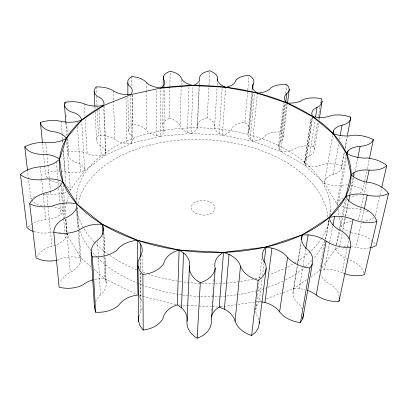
<?xml version="1.0" encoding="UTF-8"?>
<svg xmlns="http://www.w3.org/2000/svg" width="409" height="409" viewBox="0 0 409 409"><rect width="100%" height="100%" fill="white"/><g stroke="black" fill="none" stroke-linecap="round" stroke-linejoin="round"><path stroke-width="0.31" stroke-dasharray="2.04 1.53" d="M156.146 135.599L156.478 89.888M69.949 190.983L70.297 189.771L84.724 170.614L105.629 155.016L131.355 143.477L160.338 136.263L160.885 88.007M61.002 171.192L65.184 171.898A19.249 10.792 -3.5 0 0 80.113 172.036L84.724 170.614A19.668 11.196 -4.2 0 0 74.326 161.77L71.135 159.745L69.07 157.296L68.262 154.612L68.748 151.872C74.883 150.716 81.381 150.957 87.168 153.441A18.523 10.143 -2 0 0 100.808 155.676L105.629 155.016A18.875 10.46 -2.7 0 0 99.586 145.389L97.46 143.073L96.539 140.532L96.872 137.945L98.411 135.486C104.08 135.292 110.041 136.131 114.786 139.459A17.965 9.673 -0.5 0 0 126.58 143.421L131.355 143.477A18.236 9.903 -1.2 0 0 129.597 133.682L128.544 131.238L128.707 128.748L130.062 126.386L132.501 124.305C137.501 124.873 142.884 126.217 146.274 130.22A17.602 9.376 1.1 0 0 155.819 135.548L160.338 136.263A17.781 9.525 0.3 0 0 162.67 126.821L163.15 88.211M163.876 131.693L164.515 87.49M164.525 86.856L164.546 85.593M162.664 124.387L163.84 122.071L166.1 120.036L169.275 118.4L169.893 86.493M169.904 85.854L170.19 71.181M337.343 206.335L336.883 203.846L324.439 183.293L305.211 165.584L280.784 151.396L252.685 141.161L222.348 135.139L191.121 133.482L187.051 132.179A17.444 9.243 2.7 0 1 180.047 125.834L181.223 85.864M181.243 85.23L181.427 78.886M187.342 132.271L188.994 86.892M160.338 136.263L191.121 133.482L193.043 85.537M191.121 133.482A17.521 9.315 1.9 0 0 197.291 124.857L199.188 83.119M197.465 127.291L199.372 85.43M199.403 84.796L199.607 80.353M347.466 184.991L343.744 184.96A19.182 10.741 9.6 0 1 324.439 183.293L324.884 180.441A19.586 11.104 10.4 0 1 333.223 174.485L336.985 173.089L339.761 171.1L341.367 168.672L341.709 165.972C335.789 163.758 329.281 163.022 323.069 164.382A18.477 10.113 8.1 0 1 305.211 165.584L304.47 162.797A18.799 10.383 8.9 0 1 309.567 155.931L312.369 154.07L314.051 151.785L314.521 149.249L313.759 146.632C308.033 145.456 301.903 145.399 296.443 147.726A17.945 9.658 6.6 0 1 280.784 151.396L278.989 148.825A18.17 9.842 7.4 0 1 280.855 141.514L282.65 139.331L283.263 136.908L282.665 134.408L280.927 132C275.651 131.698 269.986 132.23 265.589 135.43A17.602 9.381 5 0 1 252.685 141.161L249.986 138.917A17.73 9.479 5.8 0 1 248.728 131.57L249.495 129.208L249.071 126.775L247.501 124.428L244.909 122.327C240.247 122.746 235.057 123.825 232.056 127.756A17.459 9.264 3.5 0 1 222.348 135.139L218.887 133.324A17.485 9.279 4.3 0 1 214.659 126.304C214.899 121.964 210.742 119.28 207.22 117.766L208.973 85.389M209.009 84.755L209.766 70.788M214.659 126.304L217.031 87.736M217.184 85.21L217.337 82.679M219.132 133.452L222.123 88.211M222.348 135.139L225.661 87.27M210.993 318.136L211.08 316.868M211.525 310.549L211.663 308.652M212.061 302.962L212.153 301.694M212.511 296.637L212.685 294.112M213.043 289.051L213.176 287.154M213.58 281.464L213.713 279.567M244.909 122.327L247.742 90.547M247.798 89.914L249.101 75.297M247.951 133.953L251.729 93.283M251.97 90.742L252.087 89.469M248.728 131.57L252.455 91.647M249.495 129.208L252.88 93.196M250.18 139.08L254.516 93.676M252.685 141.161L257.399 93.134M255.799 309.633L259.26 280.773M259.562 278.263L261.893 258.82M258.815 319.823L258.657 318.652A24.039 17.168 10.6 0 1 259.306 301.428L262.103 278.672M262.486 275.513L263.963 263.508M278.406 146.202L283.774 102.485M280.927 132L284.434 103.574M285.681 93.467L286.775 84.627M279.122 149.009L284.787 103.221M280.855 141.514L285.64 103.073M280.784 151.396L286.867 102.986M283.263 136.908L287.374 104.321M79.019 231.392L80.916 258.048L80.404 262A22.919 15.031 -7.1 0 1 70.266 272.251L65.573 275.17L61.989 278.78L59.78 282.859M304.47 162.797L311.315 117.066M304.526 162.997L311.377 117.255M309.567 155.931L315.078 120.036M313.759 146.632L317.604 122.01M318.1 118.855L318.396 116.959M318.493 116.33L319.971 106.856M320.467 103.702L321.254 98.651M314.521 149.249L318.652 123.002M319.143 119.878L319.434 118.007M293.013 292.839L301.167 241.387M302.225 309.015L300.068 305.226A23.538 16.109 12.6 0 1 293.744 288.718L297.619 264.301M297.716 263.672L301.096 242.384M299.26 288.718L302.972 266.187M303.074 265.564L305.753 249.291M324.439 183.293L333.013 133.549M333.223 174.485L338.816 143.293M339.485 139.551L340.043 136.432M328.171 223.084L328.734 219.991M329.526 215.655L330.431 210.707M310.84 276.755L319.649 270.594L325.267 239.935M325.38 239.311L328.821 220.543M341.709 165.972L344.388 151.575M345.089 147.818L347.18 136.555M341.367 168.672L344.521 151.724M345.104 148.585L347.323 136.662M324.567 269.643L329.628 242.767M329.746 242.143L332.803 225.891M337.885 204.474A20.026 11.549 11 0 1 336.883 203.846L346.295 153.871M338.483 201.3L346.627 158.298M321.909 267.522L335.482 249.086L335.85 247.215M336.336 244.72L339.388 229.132M339.511 228.508L345.247 199.198M339.951 230.564L342.946 216.315M343.069 215.696L346.244 199.561M343.811 224.004L345.288 216.571M345.411 215.952L348.248 201.709M349.731 194.275L353.059 177.557M339.695 246.131L342.681 231.187M342.803 230.564L348.514 201.923M350.671 193.493L353.77 177.992M354.266 175.512L354.511 174.275M355.13 171.172L357.732 158.155M344.255 273.447L342.031 272.634L347.353 247.005M347.486 246.382L348.78 240.129M359.894 193.237L361.29 192.164L362.849 189.536L364.562 181.443M364.69 180.819L367.057 169.607M367.19 168.983L369.291 159.014M358.463 220.078L361.259 206.959M361.392 206.335L366.321 183.222M350.942 246.387A22.408 14.284 13.3 0 1 355.937 247.307L361.188 223.058M361.73 220.574L364.153 209.382M375.201 215.886L381.607 187.93M347.987 259.403A21.922 13.666 13 0 1 335.482 249.086L335.932 247.235M336.525 244.766L339.802 231.182M66.892 232.445L63.998 211.642L66.621 202.527M66.8 201.918L68.722 195.236M138.748 316.602L140.532 312.123A24.116 17.301 -4.1 0 0 142.168 308.258M197.291 124.857C198.513 120.502 203.237 118.728 207.22 117.766M95.614 301.73L96.943 298.918L100.415 295.088A23.635 16.253 -6.3 0 0 106.161 282.875L104.914 255.584M67.086 233.069L67.245 234.965L65.215 238.508A22.03 13.783 -6.9 0 1 51.974 246.228C45.992 247.992 39.688 251.049 36.744 256.862M336.883 203.846L338.606 201.105A20.496 12.009 11.7 0 1 344.225 197.726M63.252 202.813L63.998 211.642L60.757 214.567A21.064 12.628 -6.1 0 1 45.793 219.536L40.24 220.41L35.041 222.133L32.536 223.503M27.909 226.903L32.035 223.779M374.112 217.286C370.825 220.344 366.081 221.315 361.714 221.346M350.804 232.45A20.966 12.531 12.2 0 1 340.994 226.243L344.025 223.83A21.462 13.083 12.7 0 1 351.663 221.422M266.433 298.795L293.744 288.718L307.215 279.291M66.498 191.806L66.202 191.964A20.113 11.621 -4.9 0 1 50.752 194.255L45.43 194.214L41.197 194.842M35.133 196.571L30.818 198.83L27.572 170.947M335.482 249.086L339.45 247.373M357.573 194.674L354.664 195.824L350.625 196.494M256.801 301.781L261.09 300.768M47.562 177.818L46.202 176.074L45.481 173.191L50.225 171.754L55.307 171.044L59.244 171.08M319.649 270.594L324.945 269.567A23.231 15.537 13.2 0 1 342.031 272.634M369.578 247.834L367.083 248.304L361.566 248.283L355.937 247.307M57.04 260.17L58.221 259.966A23.267 15.624 -6.7 0 1 80.916 258.048L91.008 266.765M220.461 306.919L235.497 304.792M238.002 304.439L254.296 302.133M293.744 288.718L299.69 288.718A23.86 16.713 11.9 0 1 305.078 289.659M179.254 305.002L186.862 305.4M187.496 305.436L198.278 305.998M198.912 306.034L211.596 306.699M212.23 306.73L217.941 307.031M350.523 185.297L353.754 185.824L358.575 187.368L362.849 189.536M42.224 206.003C38.144 205.236 33.778 203.431 31.503 199.776M259.306 301.428L261.182 301.781M139.224 295.375L176.121 304.598M169.275 118.4C173.518 119.535 178.339 121.417 180.047 125.834M33.87 231.606L40.302 233.028L45.987 233.053A22.464 14.387 -7 0 1 52.909 232.061M93.891 269.26L104.944 278.81L136.851 294.506M368.059 211.847L361.893 209.592L356.617 208.713A20.026 11.549 11 0 1 341.218 206.151M49.407 179.479L51.473 180.865L55.68 182.429A20.578 12.106 -5.4 0 1 60.558 183.263M372.625 241.218L369.782 238.856L365.104 236.305L359.843 234.505A20.966 12.531 12.2 0 1 351.382 232.665M139.019 296.392L140.952 298.882A24.116 17.301 -4.1 0 1 142.061 301.53M373.57 242L375.447 244.531M66.979 233.074L67.245 234.965L80.916 258.048M363.938 272.961C362.415 267.092 356.991 263.294 351.858 260.676A21.922 13.666 13 0 1 348.524 259.613M102.93 235.742L104.944 278.81L106.161 282.875M339.286 296.525L338.315 292.834L335.697 288.723L331.806 285.083A22.812 14.893 13.3 0 1 320.63 274.623M337.911 209.449L339.281 216.913M339.398 217.532L340.994 226.243M40.317 166.8L41.57 178.871M41.636 179.51L45.793 219.536M42.516 143.38L44.724 165.579M44.785 166.212L45.481 173.191M46.59 192.542L47.919 205.804M47.981 206.438L51.974 246.228M45.834 143.222L47.899 164.643M47.96 165.272L50.389 190.476M50.45 191.105L50.752 194.255M56.37 161.903L57.873 178.963M57.93 179.597L58.431 185.282M58.712 188.447L60.992 214.352M60.788 184.914L63.62 217.936M63.671 218.57L64.867 232.537M64.924 233.176L65.358 238.253M61.815 185.793L63.196 202.184M63.068 184.924L65.711 216.596M65.921 219.132L67.035 232.435M65.823 219.076L66.933 232.373M66.989 233.002L70.266 272.251M62.347 140.333L62.603 143.508M63.216 151.136L65.987 185.451M61.125 121.325L62.086 133.334M62.137 133.968L62.546 139.024M62.597 139.658L62.899 143.452M63.41 149.771L65.184 171.898M65.967 115.011L66.11 116.918M66.544 122.639L67.5 135.348M67.695 137.889L68.748 151.872M65.864 123.15L66.825 135.732M67.066 138.881L68.262 154.612M66.406 139.034L70.297 189.771A20.578 12.106 -5.4 0 0 65.849 185.405M77.301 207.276L78.84 228.851M76.212 197.189L76.524 201.581M76.606 208.288L78.114 229.275M78.155 229.914L80.44 261.714M77.132 121.442L77.214 122.705M77.465 126.493L80.445 171.933M81.631 120.205L84.724 170.614M84.29 103.891L84.99 115.962M85.174 119.137L87.168 153.441M97.598 241.412L98.359 255.937M98.39 256.566L100.415 295.088M94.908 106.923L95.031 109.459M95.159 111.994L96.539 140.532M103.901 233.375L104.888 254.95M103.809 233.089L106.074 282.578M96.151 86.933L96.473 93.865M96.59 96.391L97.005 105.22M97.035 105.849L97.122 107.741M97.24 110.261L98.411 135.486M99.07 109.223L101.156 155.63M103.62 105.481L105.629 155.016M104.065 106.059L105.921 152.286M113.257 90.778L113.554 100.261M113.574 100.895L114.786 139.459M126.003 97.771L126.923 143.426M127.905 96.386L128.544 131.238M130.589 94.683L131.355 143.477M132.26 94.975L132.884 138.39M131.805 76.544L131.959 87.373M132.071 95.011L132.501 124.305M140.077 259.485L140.169 269.628M140.195 272.803L140.532 312.123M140.405 258.432L140.502 269.909M140.527 273.1L140.737 298.606M142.122 255.262L142.23 272.517M146.182 82.209L146.197 90.425M146.202 91.054L146.274 130.22M59.131 232.378A22.464 14.387 -7 0 1 60.328 232.583M65.614 234.183A22.464 14.387 -7 0 1 67.245 234.965M51.043 206.637A21.539 13.185 -6.4 0 1 63.998 211.642M324.608 240.778A125.742 78.462 3.1 0 1 313.509 258.652M311.903 260.426A125.742 78.462 3.1 0 1 305.605 266.474M305.114 266.893A125.742 78.462 3.1 0 1 285.477 279.879M283.156 281.044A125.742 78.462 3.1 0 1 267.731 287.425M267.143 287.629A125.742 78.462 3.1 0 1 226.192 296.029M225.558 296.085A125.742 78.462 3.1 0 1 221.111 296.402M220.477 296.438A125.742 78.462 3.1 0 1 214.751 296.678M213.503 296.709A125.742 78.462 3.1 0 1 188.861 295.717M188.237 295.651A125.742 78.462 3.1 0 1 182.629 294.981M182 294.894A125.742 78.462 3.1 0 1 143.83 285.564M143.216 285.344A125.742 78.462 3.1 0 1 138.978 283.713M138.385 283.473A125.742 78.462 3.1 0 1 97.495 257.65M97.03 257.189A125.742 78.462 3.1 0 1 91.851 251.525M91.452 251.044A125.742 78.462 3.1 0 1 79.755 230.558M79.561 229.996A125.742 78.462 3.1 0 1 77.296 207.869M78.037 203.513A125.742 78.462 3.1 0 1 207 139.771A125.742 78.462 3.1 0 1 327.931 217.419M328.12 219.94A125.742 78.462 3.1 0 1 325.283 238.974M329.311 220.415A127.327 77.766 3.1 0 1 322.047 237.639M321.694 238.186A127.327 77.766 3.1 0 1 269.551 274.459M260.564 277.215A127.327 77.766 3.1 0 1 253.708 278.943M253.074 279.086A127.327 77.766 3.1 0 1 239.981 281.54M239.357 281.632A127.327 77.766 3.1 0 1 222.153 283.381M221.509 283.417A127.327 77.766 3.1 0 1 189.95 282.711M189.321 282.65A127.327 77.766 3.1 0 1 183.125 281.924M181.202 281.663A127.327 77.766 3.1 0 1 148.861 274.255M145.159 273.013A127.327 77.766 3.1 0 1 142.122 271.924M136.759 269.838A127.327 77.766 3.1 0 1 109.505 255.16M108.998 254.802A127.327 77.766 3.1 0 1 94.505 242.425M94.06 241.954A127.327 77.766 3.1 0 1 83.83 228.493M83.508 227.936A127.327 77.766 3.1 0 1 76.708 209.454M76.038 200.206A127.327 77.766 3.1 0 1 208.12 128.145A127.327 77.766 3.1 0 1 330.191 214.935M94.678 279.449A23.865 16.769 -5.3 0 1 104.944 278.81M343.642 246.433A22.408 14.284 13.3 0 1 350.319 246.325M312.599 116.585L305.211 165.584L312.604 116.585M195.901 213.35A11.876 7.347 3.1 0 0 214.883 209.117A11.876 7.347 3.1 0 0 198.575 200.814A11.876 7.347 3.1 0 0 195.901 213.35"/><path stroke-width="0.61" d="M163.176 86.309L163.303 76.79L164.525 74.612L166.877 72.7L170.19 71.181C174.479 72.286 179.49 73.876 181.448 78.252A18.206 8.727 2.7 0 0 188.779 84.285L193.038 85.537L225.661 87.27L257.394 93.134L286.867 102.986L312.599 116.585L333.013 133.549L346.413 153.247L351.126 174.74L345.733 196.703L329.393 217.414L302.287 234.873L265.983 247.072L223.529 252.409L179.122 250.078L137.373 240.308L102.398 224.342L77.081 204.106L62.802 181.76L59.561 159.316L66.355 138.406L81.626 120.21L103.615 105.486L130.589 94.683M103.63 105.491A146.008 83.252 3.1 0 0 144.392 242.522A146.008 83.252 3.1 0 0 350.84 179.485A146.008 83.252 3.1 0 0 160.885 88.007L130.578 94.673L125.578 94.597A18.773 9.151 0 0 1 113.257 90.778C108.196 87.557 102.04 86.795 96.151 86.933L94.53 89.254L94.172 91.703L95.123 94.111L97.337 96.314A19.765 9.934 -2 0 1 103.62 105.481L98.564 106.084A19.376 9.617 -1.4 0 1 84.29 103.891C78.18 101.483 71.437 101.248 65.011 102.301L64.479 104.898L65.307 107.455L67.454 109.791L70.788 111.734A20.634 10.665 -3.3 0 1 81.631 120.205L76.785 121.539A20.169 10.261 -2.7 0 1 61.125 121.325C54.274 119.842 47.086 120.272 40.435 122.455C41.002 127.72 46.58 130.067 51.059 131.315A21.631 11.585 -4.4 0 1 66.355 138.4L62.035 140.481A21.12 11.094 -3.9 0 1 45.772 142.593C38.553 142.133 31.14 143.339 24.765 146.867C27.976 152.148 34.52 153.687 40.246 154.387A22.689 12.674 -5.2 0 1 59.561 159.311L56.125 162.107A22.168 12.112 -4.9 0 1 40.317 166.8C33.155 167.429 25.818 169.531 20.45 174.531C25.956 179.137 33.451 180.072 40.389 179.807A23.717 13.896 -5.6 0 1 62.802 181.754L60.629 185.159A23.231 13.282 -5.5 0 1 46.59 192.542C39.949 194.239 33.011 197.429 29.688 203.779C36.938 207.281 45.302 207.486 53.068 205.85A24.617 15.164 -5.3 0 1 77.076 204.101L76.519 207.93A24.218 14.555 -5.6 0 1 65.716 217.813C59.903 220.487 53.993 225.298 53.783 232.21C62.086 234.321 70.982 233.585 78.86 230.241A25.297 16.334 -4 0 1 102.393 224.342L103.671 228.299A25.026 15.808 -4.9 0 1 97.531 240.149C92.49 243.938 89.392 250.824 92.393 256.821C100.931 257.399 109.817 255.564 116.744 250.349A25.711 17.229 -1.4 0 1 137.368 240.303L140.512 244.035A25.583 16.887 -2.9 0 1 140.057 256.944L138.155 261.315L137.981 265.906L138.59 321.3L140.098 325.896L143.206 330.063C150.88 329.112 158.682 325.682 162.859 318.887A24.361 18.047 2.1 0 1 177.353 304.904L179.122 250.078L183.886 253.207A25.869 17.567 0.3 0 1 189.454 266.003C188.621 273.401 194.188 279.475 200.303 282.742C207.112 280.615 214.035 275.896 215.211 268.36A25.808 17.464 6.3 0 1 223.524 252.409L229.444 254.633A25.915 17.694 4.4 0 1 240.487 266.106C243.304 273.677 250.763 278.115 258.151 280.369C263.851 277.144 267.762 270.395 265.467 263.871A25.496 16.749 9.4 0 1 265.978 247.077L272.42 248.212A25.731 17.219 8 0 1 287.609 257.343C293.222 263.759 301.571 266.959 309.884 267.915C314.25 263.048 313.376 255.661 309.209 250.968A24.923 15.665 11.2 0 1 302.282 234.873L308.575 234.899A25.286 16.278 10.5 0 1 326.142 241.075C333.248 245.809 341.888 247.91 350.385 247.379C352.088 240.911 347.512 235.027 342.481 231.525A24.105 14.412 11.9 0 1 329.388 217.414L334.971 216.448A24.576 15.072 11.8 0 1 353.064 219.5C360.549 222.516 368.913 223.6 376.796 221.596C375.263 214.873 369.133 210.655 363.207 207.976A23.114 13.16 11.7 0 1 345.733 196.709L350.201 194.95A23.65 13.788 12 0 1 367.251 195.088C374.291 196.596 381.975 196.821 388.55 193.488C384.532 187.639 377.778 184.536 371.111 182.777A22.055 12.009 11 0 1 351.126 174.745L354.271 172.434A22.602 12.567 11.5 0 1 369.117 170.108C375.211 170.42 382.047 169.955 386.73 165.568C381.249 160.993 374.23 158.753 367.216 158.007A21.028 11.023 10 0 1 346.413 153.247L348.166 150.63A21.539 11.488 10.6 0 1 360.089 146.376C365.027 145.865 371.055 144.689 373.366 139.709C367.226 136.412 360.211 134.965 353.264 135.241A20.097 10.21 8.8 0 1 333.013 133.549L333.427 130.829A20.542 10.578 9.5 0 1 342.057 125.205L345.968 123.891L348.841 122.015L350.477 119.714L350.789 117.153C344.542 115.016 337.778 114.28 331.27 115.542A19.33 9.586 7.5 0 1 312.604 116.585L311.786 113.937A19.678 9.857 8.2 0 1 317.011 107.444L319.91 105.691L321.638 103.538L322.093 101.135L321.254 98.651C315.278 97.516 308.943 97.398 303.187 99.591A18.748 9.136 6.2 0 1 286.867 102.986L284.961 100.537A18.998 9.315 6.9 0 1 286.821 93.62L288.662 91.57L289.275 89.28L288.621 86.912L286.775 84.627C281.326 84.336 275.508 84.724 270.809 87.787A18.379 8.86 4.8 0 1 257.399 93.134L254.551 90.997A18.517 8.952 5.5 0 1 253.166 84.044L253.948 81.82L253.483 79.52L251.826 77.296L249.101 75.297C244.347 75.696 239.02 76.524 235.742 80.353A18.221 8.742 3.4 0 1 225.661 87.27L222.031 85.537A18.252 8.758 4.1 0 1 217.573 78.886L217.291 76.606L215.809 74.397L213.242 72.419L209.766 70.788C205.783 71.693 200.855 73.099 199.444 77.424A18.287 8.793 2 0 1 193.043 85.537L160.885 88.001L156.156 87.301A18.379 8.855 1.3 0 1 146.182 82.209C142.49 78.298 136.943 77.127 131.805 76.544L129.259 78.502L127.838 80.726L127.869 94.484M138.59 321.3L138.748 316.602M181.509 307.859L183.544 252.977M215.211 268.36L211.279 323.468C210.236 330.84 203.881 335.947 197.179 338.212C191.167 334.761 186.213 328.427 187.036 321.172L189.454 266.003M197.179 338.212L200.303 282.742M217.455 80.783L217.573 78.886M223.529 252.409L219.209 307.098A24.305 17.873 6.9 0 0 211.402 316.479M224.372 309.189L229.02 254.475M252.696 89.116L253.166 84.044M266.208 268.452L259.306 323.33L258.304 327.921L255.681 332.093L251.601 335.544C244.439 333.238 237.527 328.473 235.093 321.045L240.487 266.106M137.373 240.308L137.991 295.068A24.223 17.643 -2.3 0 0 118.564 305.467C112.219 310.743 103.784 312.788 95.655 312.21L94.448 307.778L94.673 305.513M307.399 290.354A23.86 16.713 11.9 0 1 316.203 294.986C322.747 299.766 330.947 301.954 339.005 301.356L339.133 300.15M339.26 298.948L339.388 297.742M251.601 335.544L258.151 280.369M264.117 262.241L265.983 247.072M285.799 101.815L286.821 93.62M287.532 103.068L289.275 89.28M264.935 302.486L271.954 248.13M312.271 263.974L302.772 318.545L300.467 322.589C292.522 321.658 284.649 318.248 279.603 311.863L287.609 257.343M315.559 116.887L317.011 107.444M319.536 117.378L322.093 101.135M302.772 318.545L303.427 313.913M301.586 239.255L302.287 234.873M305.855 248.667L308.125 234.899M300.467 322.589L309.884 267.915M332.854 134.162L333.396 131.023M340.155 135.808L342.057 125.205M316.203 294.986L326.142 241.075M347.415 135.302L350.789 117.153M332.921 225.267L334.567 216.514M347.451 153.932L348.044 150.819M353.182 176.939L354.046 172.603M348.642 201.3L349.884 195.073M357.86 157.537L360.089 146.376M349.041 238.882L353.064 219.5M339.005 301.356L350.385 247.379M369.424 158.395L373.366 139.709M366.587 181.974L369.117 170.108M364.286 208.764L367.251 195.088M381.75 187.307L386.73 165.568M376.796 221.596L364.475 274.684C358.033 276.423 351.029 276.101 344.813 273.647M388.55 193.488L376.198 245.538L372.078 247.363L370.206 247.716M137.981 265.906L139.587 270.41L142.889 274.5C150.834 273.601 159.111 270.523 163.764 263.657A25.874 17.643 2.3 0 1 179.116 250.073M56.452 260.272C49.658 261.786 42.321 261.141 36.094 257.941L29.688 203.779M220.461 306.919L219.209 307.098L224.776 309.352A24.397 18.093 4.6 0 1 235.093 321.045M261.806 301.898L265.369 302.568A24.243 17.633 9 0 1 279.603 311.863M33.303 231.376L30.476 230.231L27.035 227.675L20.45 174.531M177.353 304.904L181.836 308.089A24.356 17.97 -0.2 0 1 187.036 321.172M127.659 83.078L128.753 85.389A19.07 9.381 -0.7 0 1 130.578 94.673M259.061 321.576L259.306 323.33M24.765 146.867L27.495 170.313M40.435 122.455L42.454 142.746M53.783 232.21L59.111 287.133C66.948 289.275 75.42 288.447 82.756 284.991A23.865 16.769 -5.3 0 1 92.93 279.884M59.719 161.202L59.826 162.465M65.011 102.301L65.103 103.574M64.479 104.898L65.818 122.521M92.393 256.821L95.655 312.21M91.135 252.486L94.448 307.778M94.172 91.703L94.878 106.289M103.579 228.012L103.692 230.548M102.398 224.342L102.838 233.841M140.282 243.764L140.394 257.154M142.889 274.5L143.206 330.063M163.303 76.79L163.309 79.09A18.574 9.003 0.7 0 1 160.885 88.001"/></g></svg>
